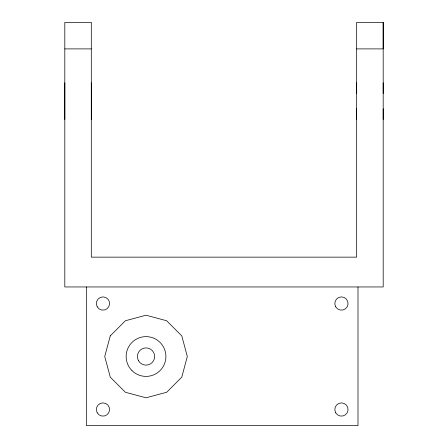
<?xml version="1.0" encoding="UTF-8"?>
<svg xmlns="http://www.w3.org/2000/svg" width="448" height="448" viewBox="0 0 448 448"><rect width="100%" height="100%" fill="white"/><g stroke="black" fill="none" stroke-linecap="round" stroke-linejoin="round"><path stroke-width="0.67" d="M64.809 119.51L64.809 82.79M91.302 119.51L91.302 82.79M383.191 22.4L383.191 286.955L64.809 286.955L64.809 22.4L91.302 22.4L91.302 257.146L356.63 257.146L356.63 22.4L383.191 22.4L383.191 48.899L356.63 48.899M64.809 48.899L91.302 48.899M383.191 82.79L383.191 93.542M383.191 108.752L383.191 119.51M357.997 286.955L357.997 425.6L86.408 425.6L86.408 286.955M356.63 82.79L356.63 93.542M356.63 108.752L356.63 119.51M110.27 335.866L104.742 356.507L110.27 377.154L125.384 392.263L146.026 397.796L166.667 392.263L181.782 377.154L187.309 356.507L181.782 335.866L166.667 320.757L146.026 315.224L125.384 320.757L110.27 335.866M335.703 306.83A6.625 6.625 0 0 0 347.178 306.83A6.625 6.625 0 0 0 341.438 296.89A6.625 6.625 0 0 0 335.703 306.83M97.233 306.83A6.625 6.625 0 0 0 108.707 306.83A6.625 6.625 0 0 0 102.967 296.89A6.625 6.625 0 0 0 97.233 306.83M97.233 412.815A6.625 6.625 0 0 0 108.707 412.815A6.625 6.625 0 0 0 102.967 402.881A6.625 6.625 0 0 0 97.233 412.815M335.703 412.815A6.625 6.625 0 0 0 347.178 412.815A6.625 6.625 0 0 0 341.438 402.881A6.625 6.625 0 0 0 335.703 412.815M131.964 370.574A19.886 19.886 0 0 0 165.234 361.654A19.886 19.886 0 0 0 140.879 337.299A19.886 19.886 0 0 0 131.964 370.574M138.566 360.814A8.613 8.613 0 0 0 153.485 360.814A8.613 8.613 0 0 0 146.026 347.9A8.613 8.613 0 0 0 138.566 360.814"/></g></svg>
